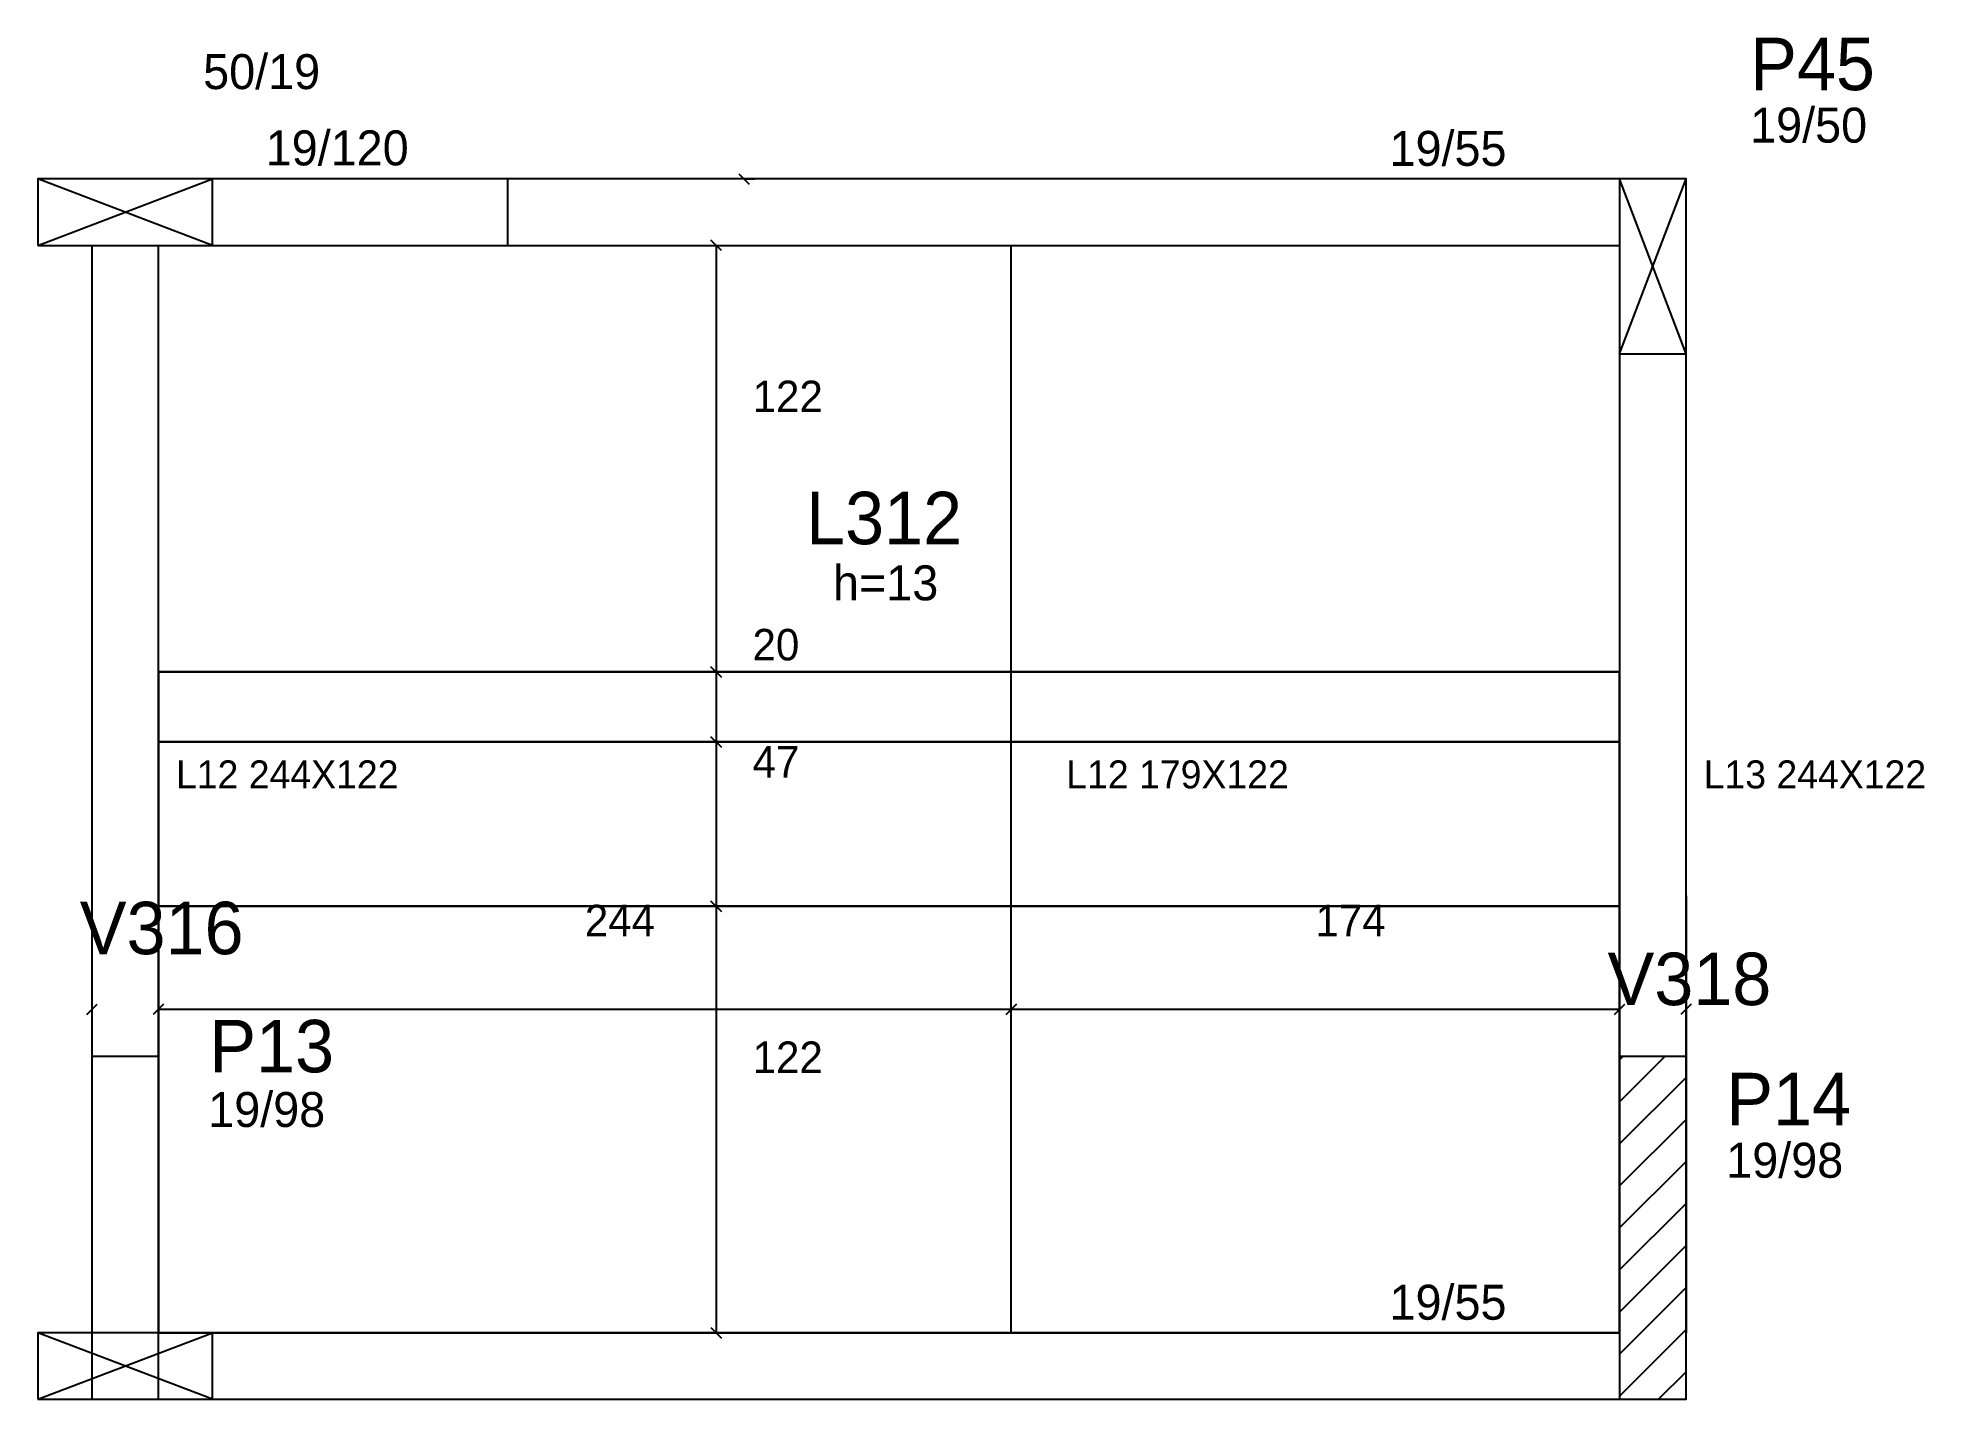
# Model space of a CAD drawing. Header units: metres. Extents: x 4007 to 4546, y 2262 to 2651.
import ezdxf

# ---------------------------------------------------------------- set-up
doc = ezdxf.new("R2010")
doc.units = ezdxf.units.M

msp = doc.modelspace()

# ---------------------------------------------------------------- linework, layer by layer
at = {"layer": '1', "color": 1}
for p, q in [((4006.57, 2591.94), (4056.57, 2610.94)), ((4056.57, 2591.94), (4006.57, 2610.94)), ((4478.07, 2560.94), (4459.07, 2610.94)), ((4459.07, 2560.94), (4478.07, 2610.94)), ((4006.57, 2261.94), (4056.57, 2280.94)), ((4056.57, 2261.94), (4006.57, 2280.94))]:
    msp.add_line(p, q, dxfattribs=at)
at = {"layer": '3', "color": 3}
for p, q in [((4141.07, 2591.94), (4141.07, 2610.94)), ((4459.07, 2346.99), (4472.01, 2359.94)), ((4459.07, 2359.01), (4459.99, 2359.94)), ((4459.07, 2334.97), (4478.07, 2353.97)), ((4459.07, 2322.95), (4478.07, 2341.95)), ((4459.07, 2310.93), (4478.07, 2329.93)), ((4459.07, 2298.91), (4478.07, 2317.91)), ((4459.07, 2286.89), (4478.07, 2305.89)), ((4459.07, 2274.87), (4478.07, 2293.87)), ((4459.07, 2262.85), (4478.07, 2281.85)), ((4470.18, 2261.94), (4478.07, 2269.83))]:
    msp.add_line(p, q, dxfattribs=at)
for points in [[(4459.07, 2610.94), (4056.57, 2610.94)], [(4022.07, 2591.94), (4022.07, 2359.94)], [(4041.07, 2359.94), (4041.07, 2591.94)], [(4056.57, 2591.94), (4459.07, 2591.94)], [(4459.07, 2591.94), (4459.07, 2359.94)], [(4478.07, 2359.94), (4478.07, 2591.94)], [(4459.07, 2280.94), (4041.07, 2280.94)], [(4041.07, 2261.94), (4459.07, 2261.94)]]:
    msp.add_lwpolyline(points, dxfattribs=at)
at = {"layer": '7', "color": 7}
for points in [[(4006.57, 2591.94), (4056.57, 2591.94), (4056.57, 2610.94), (4006.57, 2610.94), (4006.57, 2591.94)], [(4459.07, 2560.94), (4478.07, 2560.94), (4478.07, 2610.94), (4459.07, 2610.94), (4459.07, 2560.94)], [(4022.07, 2261.94), (4041.07, 2261.94), (4041.07, 2359.94), (4022.07, 2359.94), (4022.07, 2261.94)], [(4459.07, 2261.94), (4478.07, 2261.94), (4478.07, 2359.94), (4459.07, 2359.94), (4459.07, 2261.94)], [(4006.57, 2261.94), (4056.57, 2261.94), (4056.57, 2280.94), (4006.57, 2280.94), (4006.57, 2261.94)]]:
    msp.add_lwpolyline(points, dxfattribs=at)
at = {"layer": '9', "color": 9}
msp.add_lwpolyline([(4478.07, 2280.94), (4478.07, 2405.94), (4478.07, 2280.94)], dxfattribs=at)
at = {"layer": 'Hachura', "color": 251}
for points in [[(4041.07, 2449.94), (4459.07, 2449.94), (4459.07, 2469.94), (4041.07, 2469.94), (4041.07, 2449.94)], [(4459.07, 2449.94), (4041.07, 2449.94), (4041.07, 2402.94), (4459.07, 2402.94), (4459.07, 2449.94)]]:
    msp.add_lwpolyline(points, dxfattribs=at)
at = {"layer": 'Painéis'}
for p, q in [((4207.1, 2612.44), (4210.1, 2609.44)), ((4202.12, 2590.44), (4199.12, 2593.44)), ((4202.12, 2468.44), (4199.12, 2471.44)), ((4199.12, 2471.44), (4202.12, 2468.44)), ((4199.12, 2451.44), (4202.12, 2448.44)), ((4202.12, 2448.44), (4199.12, 2451.44)), ((4202.12, 2401.44), (4199.12, 2404.44)), ((4199.12, 2404.44), (4202.12, 2401.44)), ((4020.57, 2371.98), (4023.57, 2374.98)), ((4042.57, 2374.98), (4039.57, 2371.98)), ((4286.57, 2374.98), (4283.57, 2371.98)), ((4283.57, 2371.98), (4286.57, 2374.98)), ((4457.57, 2371.98), (4460.57, 2374.98)), ((4479.57, 2374.98), (4476.57, 2371.98)), ((4199.12, 2282.44), (4202.12, 2279.44))]:
    msp.add_line(p, q, dxfattribs=at)
at = {"layer": 'Painéis', "color": 4}
for p, q in [((4208.9, 2610.94), (4211.6, 2610.94)), ((4200.62, 2591.94), (4200.62, 2469.94)), ((4200.62, 2469.94), (4200.62, 2449.94)), ((4200.62, 2449.94), (4200.62, 2402.94)), ((4200.62, 2402.94), (4200.62, 2280.94)), ((4041.07, 2373.48), (4285.07, 2373.48)), ((4285.07, 2373.48), (4459.07, 2373.48))]:
    msp.add_line(p, q, dxfattribs=at)
at = {"layer": 'Painéis', "color": 200}
for p, q in [((4285.07, 2280.94), (4285.07, 2591.94)), ((4041.07, 2469.94), (4459.07, 2469.94)), ((4041.07, 2449.94), (4459.07, 2449.94)), ((4041.07, 2402.94), (4459.07, 2402.94))]:
    msp.add_line(p, q, dxfattribs=at)
at = {"layer": 'REAPROVEITAMENTO', "color": 251}
for points in [[(4459.07, 2469.94), (4041.07, 2469.94), (4041.07, 2591.94), (4459.07, 2591.94), (4459.07, 2469.94)], [(4459.07, 2402.94), (4041.07, 2402.94), (4041.07, 2280.94), (4459.07, 2280.94), (4459.07, 2402.94)]]:
    msp.add_lwpolyline(points, dxfattribs=at)

# ---------------------------------------------------------------- texts
at = {"layer": '3', "color": 3}
for s, p in [('50/19', (4053.89, 2636.65)), ('19/50', (4496.41, 2621.34)), ('19/120', (4071.78, 2614.83)), ('19/55', (4393.26, 2614.69)), ('h=13', (4234.05, 2490.44)), ('19/98', (4055.34, 2339.81)), ('19/98', (4489.58, 2325.3)), ('19/55', (4393.26, 2284.69))]:
    msp.add_text(s, height=10, dxfattribs=at).set_placement(p)
at = {"layer": '4', "color": 4}
for s, p in [('P45', (4496.41, 2636.34)), ('L312', (4226.36, 2506.48)), ('V316', (4018.6, 2389.22)), ('V318', (4455.62, 2374.66)), ('P13', (4055.65, 2355.44)), ('P14', (4489.58, 2340.3))]:
    msp.add_text(s, height=15, dxfattribs=at).set_placement(p)
at = {"layer": 'AUX00', "color": 7}
for s, p in [('L12^J244X122', (4046.11, 2436.65)), ('L12^J179X122', (4300.79, 2436.65)), ('L13^J244X122', (4483.11, 2436.65))]:
    msp.add_text(s, height=8, dxfattribs=at).set_placement(p)
at = {"layer": 'Painéis', "color": 240}
for s, p in [('122', (4211.07, 2544.26)), ('20', (4211.03, 2473.26)), ('47', (4211.06, 2439.76)), ('244', (4163.07, 2394.36)), ('174', (4372.07, 2394.36)), ('122', (4211.07, 2355.26))]:
    msp.add_text(s, height=9, dxfattribs=at).set_placement(p)

doc.saveas('drawing.dxf')
